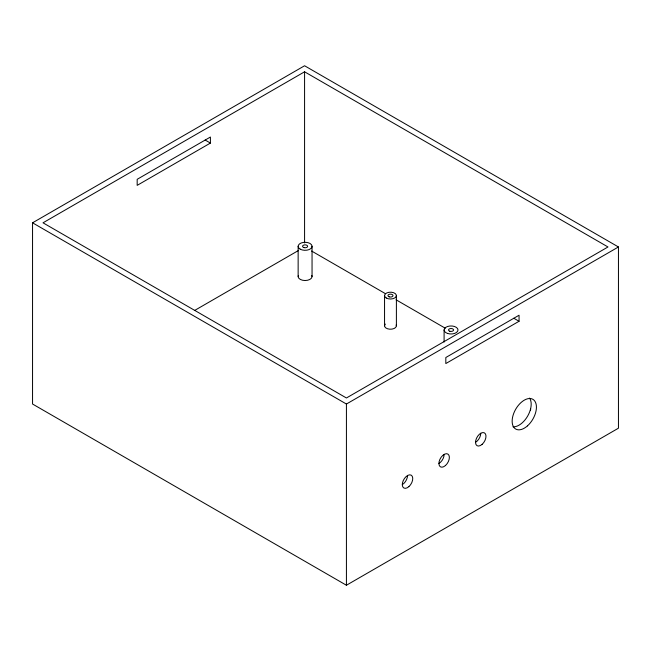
<?xml version="1.0" encoding="UTF-8"?>
<svg xmlns="http://www.w3.org/2000/svg" width="651" height="651" viewBox="0 0 651 651"><rect width="100%" height="100%" fill="white"/><g stroke="black" fill="none" stroke-linecap="round" stroke-linejoin="round"><path stroke-width="0.98" d="M32.55 222.813L304.578 65.759L618.45 246.973L618.45 428.187L346.422 585.241L32.55 404.027L32.55 222.813L346.422 404.027L618.45 246.973M304.578 71.797L43.015 222.813L346.422 397.981L607.985 246.973L304.578 71.797L304.578 242.929M210.411 143.074L137.174 185.364L137.174 179.318L210.411 137.036L210.411 143.074L205.179 140.055M194.486 310.535L298.41 250.537M519.059 321.269L445.821 363.551L445.821 357.513L519.059 315.23L519.059 321.269L513.826 318.249M311.609 251.034L385.482 293.691M396.036 299.777L445.284 328.218M444.096 329.967L444.096 342.052M396.394 295.603L396.394 325.801M384.554 295.603L384.554 325.801M346.422 404.027L346.422 585.241M312.049 246.314L312.049 276.512M298.142 246.314L298.142 276.512M311.813 275.471A6.958 4.012 0 0 1 305.099 280.524A6.958 4.012 0 0 1 298.378 275.471M396.19 324.922A5.916 3.418 0 0 1 389.697 329.194A5.916 3.418 0 0 1 385.343 324.092M530.516 410.065A6.958 4.012 0 0 1 530.752 409.031M529.564 398.078A17.162 9.911 -60 0 1 527.635 416.111A17.162 9.911 -60 0 1 512.988 426.796M480.763 433.265A7.397 4.272 -60 0 1 475.531 442.322M444.145 454.406A7.397 4.272 -60 0 1 438.912 463.463M407.526 475.547A7.397 4.272 -60 0 1 402.294 484.604M303.838 247.567A2.514 1.448 0 0 0 307.614 246.314A2.514 1.448 0 0 0 303.838 245.053A2.514 1.448 0 0 0 303.838 247.567M389.217 296.856A2.514 1.448 0 0 0 392.984 295.603A2.514 1.448 0 0 0 389.217 294.342A2.514 1.448 0 0 0 389.217 296.856M300.184 249.146A6.958 4.012 0 0 0 311.813 247.347A6.958 4.012 0 0 0 303.301 242.432A6.958 4.012 0 0 0 300.184 249.146M386.287 298.02A5.916 3.418 0 0 0 396.19 296.482A5.916 3.418 0 0 0 388.94 292.299A5.916 3.418 0 0 0 386.287 298.02M449.792 331.229A2.514 1.448 0 0 0 453.568 329.967A2.514 1.448 0 0 0 449.792 328.714A2.514 1.448 0 0 0 449.792 331.229M447.571 333.45A6.958 4.012 0 0 0 458.003 329.967A6.958 4.012 0 0 0 447.571 326.493A6.958 4.012 0 0 0 447.571 333.45M527.432 425.9A17.162 9.911 -60 0 0 532.868 399.307A17.162 9.911 -60 0 0 512.565 417.315A17.162 9.911 -60 0 0 527.432 425.9M482.114 444.356A7.397 4.272 -60 0 0 484.466 432.899A7.397 4.272 -60 0 0 475.71 440.654A7.397 4.272 -60 0 0 482.114 444.356M445.496 465.498A7.397 4.272 -60 0 0 447.847 454.04A7.397 4.272 -60 0 0 439.091 461.795A7.397 4.272 -60 0 0 445.496 465.498M408.877 486.639A7.397 4.272 -60 0 0 411.229 475.181A7.397 4.272 -60 0 0 402.473 482.936A7.397 4.272 -60 0 0 408.877 486.639"/></g></svg>
